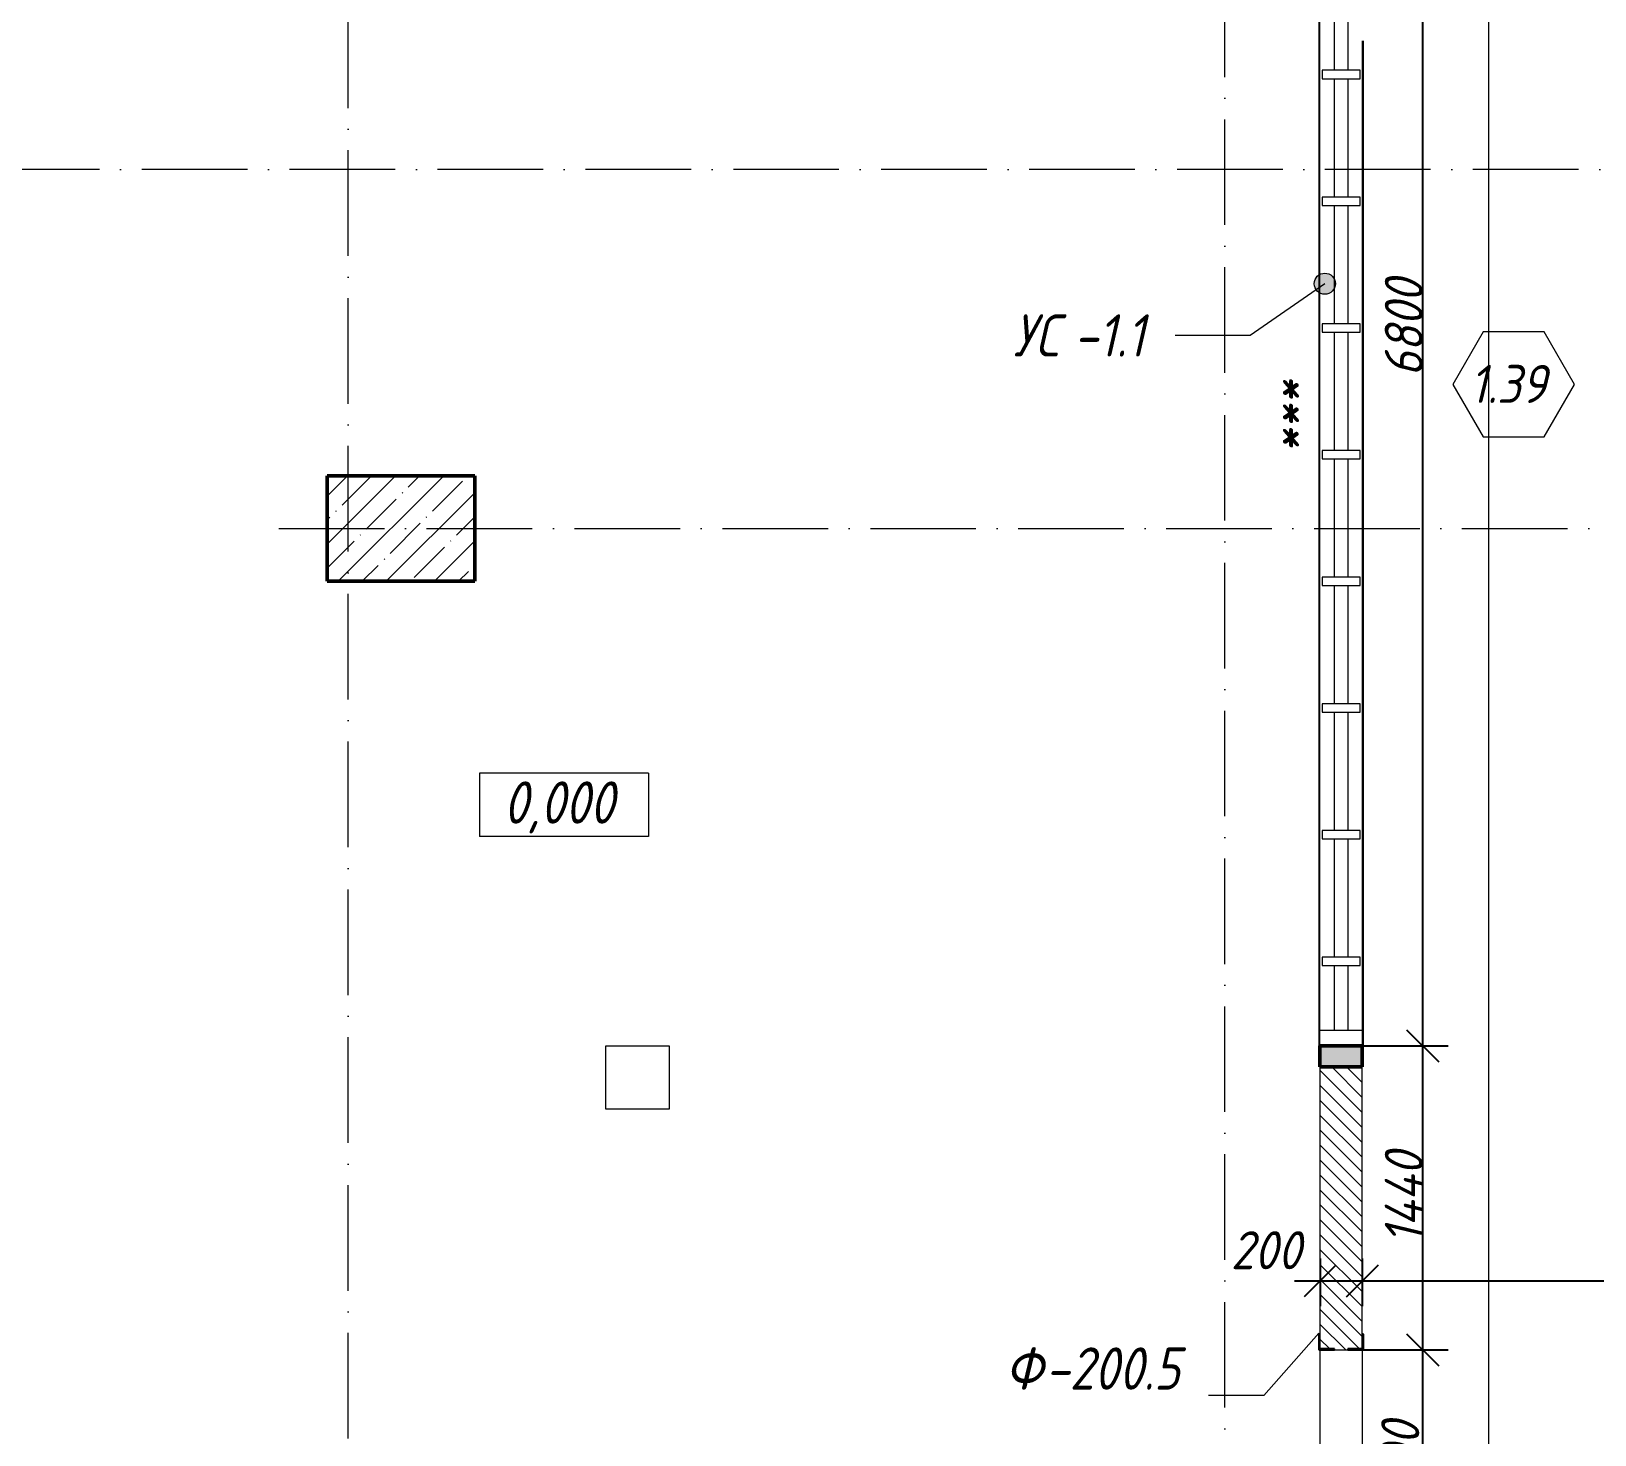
# Model space of a CAD drawing. Header units: millimetres. Extents: x -401725 to 250493, y 305116 to 802890.
# Drawn here: x -83151 to -75750, y 601806 to 608453 of the extents above; entities that cross this region are included whole.
import ezdxf

# ---------------------------------------------------------------- set-up
doc = ezdxf.new("R2010")
doc.units = ezdxf.units.MM
doc.linetypes.add('50_200_ШТРИХ_1Т_ш5_п1_п1_', pattern=[700, 500, -100, 0, -100])
for name, color, linetype, lineweight in [('A-____-____-DIMS', 7, 'Continuous', 9), ('A-DOOR-____-IDEN', 7, 'Continuous', 9), ('A-FLOR-____-OTLN', 7, 'Continuous', 9), ('A-GENM-____-IDEN', 7, 'Continuous', 9), ('A-GENM-____-MCUT', 7, 'Continuous', 25), ('A-GENM-____-OTLN-1', 7, 'Continuous', 25), ('G-____-____-DIMS', 7, 'Continuous', 9), ('G-____-____-TEXT', 7, 'Continuous', 9), ('S-BEAM-____-OTLN', 7, 'Continuous', 9), ('S-COLS-____-MCUT', 7, 'Continuous', 50), ('S-COLS-____-OTLN', 7, 'Continuous', 9), ('S-GRID-____-OTLN-1', 7, '50_200_ШТРИХ_1Т_ш5_п1_п1_', 9)]:
    doc.layers.add(name, color=color, linetype=linetype, lineweight=lineweight)
for name, color, linetype, lineweight, true_color in [('A-WALL-____-MCUT-4', 7, 'Continuous', 13, 0x000000), ('A-WALL-____-PATT-3', 9, 'Continuous', 9, 0x808080), ('G-____-____-SYMB-1', 9, 'Continuous', 9, 0x808080), ('I-WALL-____-OTLN-1', 7, 'Continuous', 9, 0x000000), ('S-COLS-____-MCUT-1', 7, 'Continuous', 50, 0x000000), ('S-COLS-____-OTLN-1', 7, 'Continuous', 9, 0x000000)]:
    doc.layers.add(name, color=color, linetype=linetype, lineweight=lineweight, true_color=true_color)
doc.styles.add('ISOCPEUR_I_10', font='isocpeui.ttf', dxfattribs={"width": 0.9, "height": 180})
doc.styles.add('ISOCPEUR_I_14', font='isocpeui.ttf', dxfattribs={"width": 0.9, "height": 180})
doc.styles.add('ISOCPEUR_I_15', font='isocpeui.ttf', dxfattribs={"width": 0.9, "height": 180})
doc.styles.add('ISOCPEUR_I_2', font='isocpeui.ttf', dxfattribs={"width": 0.85, "height": 2.3})
doc.dimstyles.new('ISO-1_8_0_9К_СРЕДНИЙ_Кладочные_5', dxfattribs={"dimscale": 304.8, "dimtxt": 179.276612, "dimasz": 0.492126, "dimexe": 0.393701, "dimexo": 0, "dimgap": 0, "dimtad": 1, "dimdec": 3, "dimrnd": 0.001, "dimdsep": 46, "dimtxsty": 'ISOCPEUR_I_10', "dimblk1": 'OBLIQUE', "dimblk2": 'OBLIQUE', "dimsah": 1, "dimcen": 0.09, "dimdle": 0.393701, "dimazin": 0, "dimtfac": 1, "dimtdec": 4, "dimtix": 1, "dimtmove": 2, "dimatfit": 3, "dimfxl": 1, "dimtvp": 1, "dimtolj": 1, "dimtzin": 0, "dimarcsym": 2})
doc.dimstyles.new('ISO-1_8_0_9К_СРЕДНИЙ_Кладочные_6', dxfattribs={"dimscale": 304.8, "dimtxt": 179.276612, "dimasz": 0.492126, "dimexe": 0.393701, "dimexo": 0, "dimgap": 0, "dimtad": 1, "dimdec": 3, "dimrnd": 0.001, "dimdsep": 46, "dimtxsty": 'ISOCPEUR_I_14', "dimblk1": 'OBLIQUE', "dimblk2": 'OBLIQUE', "dimsah": 1, "dimcen": 0.09, "dimdle": 0.393701, "dimazin": 0, "dimtfac": 1, "dimtdec": 4, "dimtix": 1, "dimtmove": 0, "dimatfit": 3, "dimfxl": 1, "dimtvp": 1, "dimtolj": 1, "dimtzin": 0, "dimarcsym": 2})
doc.dimstyles.new('ISO-1_8_0_9К_СРЕДНИЙ_Кладочные_7', dxfattribs={"dimscale": 304.8, "dimtxt": 179.276612, "dimasz": 0.492126, "dimexe": 0.393701, "dimexo": 0, "dimgap": 0, "dimtad": 1, "dimdec": 3, "dimrnd": 0.001, "dimdsep": 46, "dimtxsty": 'ISOCPEUR_I_15', "dimblk1": 'OBLIQUE', "dimblk2": 'OBLIQUE', "dimsah": 1, "dimcen": 0.09, "dimdle": 0.393701, "dimazin": 0, "dimtfac": 1, "dimtdec": 4, "dimtix": 1, "dimtmove": 0, "dimatfit": 3, "dimfxl": 1, "dimtvp": 1, "dimtolj": 1, "dimtzin": 0, "dimarcsym": 2})

# ---------------------------------------------------------------- blocks, each defined once
blk = doc.blocks.new('BSC_Колонна _Прямоугольная - 500х700-V139-АР1_Кладочный план 1 этажа в осях 1-64_Ю-ЯЯ')
at = {"layer": 'S-COLS-____-OTLN'}
h = blk.add_hatch(dxfattribs=at)
h.set_pattern_fill('FP_143', color=256, style=0, pattern_type=2)
h.set_pattern_definition([(315, (-61381.04, 93600), (114.04925, 114.04925), []), (315, (-61381.04, 93485.95), (114.04925, 114.04925), [201.613, -40.323, 3.353, -36.97])])
h.paths.add_polyline_path([(-250, 350), (-250, -350), (250, -350), (250, 350)], flags=0)
at = {"layer": 'S-COLS-____-MCUT'}
for p, q in [((250, 350), (-250, 350)), ((-250, 350), (-250, -350)), ((250, -350), (250, 350)), ((-250, -350), (250, -350))]:
    blk.add_line(p, q, dxfattribs=at)
blk = doc.blocks.new('Фахверк_СКБ_Уголок - 200_4010-27904286-АР1_Кладочный план 1 этажа в осях 1-64_Ю-ЯЯ')
at = {"layer": 'A-GENM-____-MCUT'}
for p, q in [((200, 156), (125, 156)), ((125, 156), (125, 81)), ((131, 81), (131, 150)), ((131, 150), (200, 150)), ((200, 150), (200, 156)), ((125, 81), (131, 81)), ((131, 19), (125, 19)), ((125, 19), (125, -56)), ((131, -50), (131, 19)), ((125, -56), (200, -56)), ((200, -50), (131, -50)), ((200, -56), (200, -50))]:
    blk.add_line(p, q, dxfattribs=at)
blk = doc.blocks.new('ПР_Пластина - ПР_Пластина-27605713-АР1_Кладочный план 1 этажа в осях 1-64_Ю-ЯЯ')
at = {"layer": 'S-BEAM-____-OTLN'}
for p, q in [((40, 180), (0, 180)), ((0, 180), (0, 0)), ((40, 0), (40, 180)), ((0, 0), (40, 0))]:
    blk.add_line(p, q, dxfattribs=at)
blk = doc.blocks.new('ПР_Уголок - ПР_Уголок-37035708-АР1_Кладочный план 1 этажа в осях 1-64_Ю-ЯЯ')
at = {"layer": 'S-BEAM-____-OTLN'}
for p, q in [((0, 0), (0, -6)), ((0, 0), (6800, 0)), ((6800, -6), (6800, 0)), ((380, -75), (75, -75)), ((980, -75), (420, -75)), ((1580, -75), (1020, -75)), ((2180, -75), (1620, -75)), ((2780, -75), (2220, -75)), ((3380, -75), (2820, -75)), ((3980, -75), (3420, -75)), ((4580, -75), (4020, -75)), ((5180, -75), (4620, -75)), ((5780, -75), (5220, -75)), ((6380, -75), (5820, -75)), ((6725, -75), (6420, -75))]:
    blk.add_line(p, q, dxfattribs=at)
blk = doc.blocks.new('ПР_Уголок - ПР_Уголок-37035709-АР1_Кладочный план 1 этажа в осях 1-64_Ю-ЯЯ')
at = {"layer": 'S-BEAM-____-OTLN'}
for p, q in [((75, 75), (380, 75)), ((420, 75), (980, 75)), ((1020, 75), (1580, 75)), ((1620, 75), (2180, 75)), ((2220, 75), (2780, 75)), ((2820, 75), (3380, 75)), ((3420, 75), (3980, 75)), ((4020, 75), (4580, 75)), ((4620, 75), (5180, 75)), ((5220, 75), (5780, 75)), ((5820, 75), (6380, 75)), ((6420, 75), (6725, 75)), ((0, 6), (0, 0)), ((6800, 0), (6800, 6)), ((960, 0), (0, 0)), ((1950, 0), (1050, 0)), ((6800, 0), (2040, 0))]:
    blk.add_line(p, q, dxfattribs=at)
blk = doc.blocks.new('ПР_Уголок - ПР_Уголок-37035711-АР1_Кладочный план 1 этажа в осях 1-64_Ю-ЯЯ')
at = {"layer": 'S-BEAM-____-OTLN'}
for p, q in [((0, 6), (0, 75)), ((0, 75), (200, 75)), ((200, 75), (200, 6)), ((0, 0), (0, 6)), ((0, 6), (200, 6)), ((200, 6), (200, 0))]:
    blk.add_line(p, q, dxfattribs=at)
blk = doc.blocks.new('BSC_Колонна _Прямоугольная1 - 200х100 _металл_-35572301-АР1_Кладочный план 1 этажа в осях 1-64_Ю-ЯЯ')
at = {"layer": 'S-COLS-____-OTLN-1'}
blk.add_hatch(color=256, dxfattribs=at).paths.add_polyline_path([(100, -50), (100, 50), (-100, 50), (-100, -50)], flags=0)
at = {"layer": 'S-COLS-____-MCUT-1'}
for p, q in [((100, 50), (-100, 50)), ((-100, 50), (-100, -50)), ((100, -50), (100, 50)), ((-100, -50), (100, -50))]:
    blk.add_line(p, q, dxfattribs=at)
blk = doc.blocks.new('_Oblique')
at = {"color": 0, "linetype": 'ByBlock', "lineweight": -2}
blk.add_line((-0.5, -0.5), (0.5, 0.5), dxfattribs=at)
blk = doc.blocks.new('*D13103')
at = {"layer": 'A-____-____-DIMS', "color": 0, "lineweight": -2, "transparency": 16777216}
for p, q in [((-76564, 601027.6), (-76564, 602327.6)), ((-76844.7, 602207.6), (-76444, 602207.6)), ((-76850.7, 601147.6), (-76444, 601147.6))]:
    blk.add_line(p, q, dxfattribs=at)
at = {"layer": 'Defpoints', "color": 0, "transparency": 16777216}
for p in [(-76844.7, 602207.6), (-76564, 602207.6), (-76850.7, 601147.6)]:
    blk.add_point(p, dxfattribs=at)
at = {"layer": 'A-____-____-DIMS', "color": 0, "lineweight": -2, "transparency": 16777216, "xscale": 150, "yscale": 150, "zscale": 150}
for p, rotation in [((-76564, 602207.6), 90), ((-76564, 601147.6), 270)]:
    blk.add_blockref('_Oblique', p, dxfattribs=dict(at, rotation=rotation))
at = {"layer": 'A-____-____-DIMS', "color": 0, "transparency": 16777216, "insert": (-76670.9, 601677.6), "char_height": 180, "width": 463.361, "attachment_point": 5, "rotation": 90, "style": 'ISOCPEUR_I_15'}
blk.add_mtext('\\A1;\u200e1100', dxfattribs=at)
blk = doc.blocks.new('*D13104')
at = {"layer": 'A-____-____-DIMS', "color": 0, "lineweight": -2, "transparency": 16777216}
for p, q in [((-76564, 602087.6), (-76564, 603767.6)), ((-76850.7, 603647.6), (-76444, 603647.6)), ((-76844.7, 602207.6), (-76444, 602207.6))]:
    blk.add_line(p, q, dxfattribs=at)
at = {"layer": 'Defpoints', "color": 0, "transparency": 16777216}
for p in [(-76850.7, 603647.6), (-76564, 603647.6), (-76844.7, 602207.6)]:
    blk.add_point(p, dxfattribs=at)
at = {"layer": 'A-____-____-DIMS', "color": 0, "lineweight": -2, "transparency": 16777216, "xscale": 150, "yscale": 150, "zscale": 150}
for p, rotation in [((-76564, 603647.6), 90), ((-76564, 602207.6), 270)]:
    blk.add_blockref('_Oblique', p, dxfattribs=dict(at, rotation=rotation))
at = {"layer": 'A-____-____-DIMS', "color": 0, "transparency": 16777216, "insert": (-76654, 602927.6), "char_height": 180, "width": 537.83, "attachment_point": 5, "rotation": 90, "style": 'ISOCPEUR_I_14'}
blk.add_mtext('\\A1;1440', dxfattribs=at)
blk = doc.blocks.new('*D13105')
at = {"layer": 'A-____-____-DIMS', "color": 0, "lineweight": -2, "transparency": 16777216}
for p, q in [((-76564, 603527.6), (-76564, 610567.6)), ((-76850.7, 610447.6), (-76444, 610447.6)), ((-76850.7, 603647.6), (-76444, 603647.6))]:
    blk.add_line(p, q, dxfattribs=at)
at = {"layer": 'Defpoints', "color": 0, "transparency": 16777216}
for p in [(-76850.7, 610447.6), (-76564, 610447.6), (-76850.7, 603647.6)]:
    blk.add_point(p, dxfattribs=at)
at = {"layer": 'A-____-____-DIMS', "color": 0, "lineweight": -2, "transparency": 16777216, "xscale": 150, "yscale": 150, "zscale": 150}
for p, rotation in [((-76564, 610447.6), 90), ((-76564, 603647.6), 270)]:
    blk.add_blockref('_Oblique', p, dxfattribs=dict(at, rotation=rotation))
at = {"layer": 'A-____-____-DIMS', "color": 0, "transparency": 16777216, "insert": (-76654, 607047.6), "char_height": 180, "width": 546.104, "attachment_point": 5, "rotation": 90, "style": 'ISOCPEUR_I_14'}
blk.add_mtext('\\A1;6800', dxfattribs=at)
blk = doc.blocks.new('*D13110')
at = {"layer": 'A-____-____-DIMS', "color": 0, "lineweight": -2, "transparency": 16777216}
for p, q in [((-77050.7, 602640.8), (-77050.7, 602414.7)), ((-76850.7, 602640.8), (-76850.7, 602414.7)), ((-77170.7, 602534.7), (-76730.7, 602534.7))]:
    blk.add_line(p, q, dxfattribs=at)
at = {"layer": 'Defpoints', "color": 0, "transparency": 16777216}
for p in [(-77050.7, 602640.8), (-76850.7, 602640.8), (-76850.7, 602534.7)]:
    blk.add_point(p, dxfattribs=at)
at = {"layer": 'A-____-____-DIMS', "color": 0, "lineweight": -2, "transparency": 16777216, "xscale": 150, "yscale": 150, "zscale": 150, "rotation": 180}
blk.add_blockref('_Oblique', (-77050.7, 602534.7), dxfattribs=at)
at = {"layer": 'A-____-____-DIMS', "color": 0, "lineweight": -2, "transparency": 16777216, "xscale": 150, "yscale": 150, "zscale": 150}
blk.add_blockref('_Oblique', (-76850.7, 602534.7), dxfattribs=at)
at = {"layer": 'A-____-____-DIMS', "color": 0, "transparency": 16777216, "insert": (-77473.3, 602769.9), "char_height": 180, "width": 409.578, "attachment_point": 1, "line_spacing_factor": 1.149209, "style": 'ISOCPEUR_I_10'}
blk.add_mtext('\\A1;200', dxfattribs=at)
blk = doc.blocks.new('*D13111')
at = {"layer": 'A-____-____-DIMS', "color": 0, "lineweight": -2, "transparency": 16777216}
for p, q in [((-76850.7, 602640.8), (-76850.7, 602414.7)), ((-74000.7, 602640.8), (-74000.7, 602414.7)), ((-76970.7, 602534.7), (-73880.7, 602534.7))]:
    blk.add_line(p, q, dxfattribs=at)
at = {"layer": 'Defpoints', "color": 0, "transparency": 16777216}
for p in [(-76850.7, 602640.8), (-74000.7, 602640.8), (-74000.7, 602534.7)]:
    blk.add_point(p, dxfattribs=at)
at = {"layer": 'A-____-____-DIMS', "color": 0, "lineweight": -2, "transparency": 16777216, "xscale": 150, "yscale": 150, "zscale": 150, "rotation": 180}
blk.add_blockref('_Oblique', (-76850.7, 602534.7), dxfattribs=at)
at = {"layer": 'A-____-____-DIMS', "color": 0, "lineweight": -2, "transparency": 16777216, "xscale": 150, "yscale": 150, "zscale": 150}
blk.add_blockref('_Oblique', (-74000.7, 602534.7), dxfattribs=at)
at = {"layer": 'A-____-____-DIMS', "color": 0, "transparency": 16777216, "insert": (-75425.7, 602624.7), "char_height": 180, "width": 546.104, "attachment_point": 5, "style": 'ISOCPEUR_I_14'}
blk.add_mtext('\\A1;2850', dxfattribs=at)
blk = doc.blocks.new('Высотные отметки - 9_5х3_5_h_-17668430-АР1_Кладочный план 1 этажа в осях 1-64_Ю-ЯЯ')
at = {"layer": 'G-____-____-DIMS'}
for p, q in [((-4, 3), (-4, 0)), ((4, 3), (-4, 3)), ((4, 3), (4, 0)), ((4, 0), (-4, 0))]:
    blk.add_line(p, q, dxfattribs=at)
blk = doc.blocks.new('Марка проема - марка проема-27336095-АР1_Кладочный план 1 этажа в осях 1-64_Ю-ЯЯ')
at = {"layer": 'A-DOOR-____-IDEN'}
for p, q in [((-1.439, 0.159), (-2.877, -2.333)), ((1.439, 0.159), (-1.439, 0.159)), ((2.877, -2.333), (1.439, 0.159)), ((-2.877, -2.333), (-1.439, -4.825)), ((1.439, -4.825), (2.877, -2.333)), ((-1.439, -4.825), (1.439, -4.825))]:
    blk.add_line(p, q, dxfattribs=at)

msp = doc.modelspace()

# ---------------------------------------------------------------- hatches: boundary and pattern name
at = {"layer": 'A-WALL-____-PATT-3'}
h = msp.add_hatch(dxfattribs=at)
h.set_pattern_fill('FP_6', color=256, style=0, pattern_type=2)
h.set_pattern_definition([(135, (-175000.736, 544716.51), (-35.35534, -35.35534), [])])
h.paths.add_polyline_path([(-76919.7357, 602207.5526), (-76919.7357, 602213.5526), (-76850.7357, 602213.5526), (-76850.7357, 603547.5526), (-77050.7357, 603547.5526), (-77050.7357, 602213.5526), (-76981.7357, 602213.5526), (-76981.7357, 602207.5526)], flags=0)
at = {"layer": 'G-____-____-TEXT'}
h = msp.add_hatch(color=256, dxfattribs=at)
edge = h.paths.add_edge_path(flags=0)
edge.add_arc((-77027.9883, 607256.9758), 50, 0, 360)

# ---------------------------------------------------------------- linework, layer by layer
at = {"layer": 'A-FLOR-____-OTLN'}
for p, q in [((-80430.7357, 603647.2051), (-80130.7357, 603647.2051)), ((-80430.7357, 603347.2051), (-80430.7357, 603647.2051)), ((-80130.7357, 603647.2051), (-80130.7357, 603347.2051)), ((-80130.7357, 603347.2051), (-80430.7357, 603347.2051)), ((-77050.7357, 602207.5526), (-77050.7357, 601147.5526))]:
    msp.add_line(p, q, dxfattribs=at)
at = {"layer": 'A-GENM-____-IDEN'}
for p, q in [((-77056.7357, 602287.5526), (-77317.2352, 601992.5112)), ((-77317.2352, 601992.5112), (-77577.7346, 601992.5112))]:
    msp.add_line(p, q, dxfattribs=at)
at = {"layer": 'A-WALL-____-MCUT-4'}
for p, q in [((-77050.7357, 603547.5526), (-77050.7357, 602282.5526)), ((-76850.7357, 602282.5526), (-76850.7357, 603547.5526)), ((-76981.7357, 602207.5526), (-76919.7357, 602207.5526))]:
    msp.add_line(p, q, dxfattribs=at)
at = {"layer": 'G-____-____-SYMB-1'}
msp.add_line((-76252.5357, 632307.6488), (-76252.5357, 590122.8368), dxfattribs=at)
at = {"layer": 'G-____-____-TEXT'}
for p, q in [((-77027.9883, 607256.9758), (-77381.8044, 607011.9013)), ((-77381.8044, 607011.9013), (-77735.6205, 607011.9013))]:
    msp.add_line(p, q, dxfattribs=at)
msp.add_circle((-77027.9883, 607256.9758), 50, dxfattribs=at)
at = {"layer": 'I-WALL-____-OTLN-1'}
for p, q in [((-77050.7357, 603722.5526), (-77050.7357, 610372.5526)), ((-76850.7357, 608407.5526), (-76850.7357, 603722.5526)), ((-76850.7357, 602207.5526), (-76850.7357, 601147.5526))]:
    msp.add_line(p, q, dxfattribs=at)
at = {"layer": 'S-GRID-____-OTLN-1'}
for p, q in [((-81650.7357, 584985.5274), (-81650.7357, 635609.362)), ((-77500.7357, 594233.193), (-77500.7357, 635609.362)), ((-70926.3291, 607797.5526), (-179669.5059, 607797.5526)), ((-81979.4714, 606097.5526), (-70926.3291, 606097.5526))]:
    msp.add_line(p, q, dxfattribs=at)

# ---------------------------------------------------------------- block references
at = {"layer": 'A-DOOR-____-IDEN', "xscale": 99.99999999999993, "yscale": 99.99999999999993, "zscale": 99.99999999999993}
msp.add_blockref('Марка проема - марка проема-27336095-АР1_Кладочный план 1 этажа в осях 1-64_Ю-ЯЯ', (-76133.9294, 607013.584), dxfattribs=at)
at = {"layer": 'A-GENM-____-OTLN-1', "rotation": 89.99999999999984}
msp.add_blockref('Фахверк_СКБ_Уголок - 200_4010-27904286-АР1_Кладочный план 1 этажа в осях 1-64_Ю-ЯЯ', (-76900.7357, 602082.5526), dxfattribs=at)
at = {"layer": 'G-____-____-DIMS', "xscale": 99.99999999999993, "yscale": 99.99999999999993, "zscale": 99.99999999999993}
msp.add_blockref('Высотные отметки - 9_5х3_5_h_-17668430-АР1_Кладочный план 1 этажа в осях 1-64_Ю-ЯЯ', (-80628.6624, 604638.7702), dxfattribs=at)
at = {"layer": 'S-BEAM-____-OTLN', "extrusion": (0, 0, -1)}
for name, p, rotation in [('ПР_Уголок - ПР_Уголок-37035708-АР1_Кладочный план 1 этажа в осях 1-64_Ю-ЯЯ', (77056.7357, 610447.5526), 269.9999999999999), ('ПР_Уголок - ПР_Уголок-37035709-АР1_Кладочный план 1 этажа в осях 1-64_Ю-ЯЯ', (76844.7357, 610447.5526), 270.0000000000001)]:
    msp.add_blockref(name, p, dxfattribs=dict(at, rotation=rotation))
at = {"layer": 'S-BEAM-____-OTLN', "rotation": 269.9999999999999}
for p in [(-77040.7357, 608267.5526), (-77040.7357, 607667.5526), (-77040.7357, 607067.5526), (-77040.7357, 606467.5526), (-77040.7357, 605867.5526), (-77040.7357, 605267.5526), (-77040.7357, 604667.5526), (-77040.7357, 604067.5526)]:
    msp.add_blockref('ПР_Пластина - ПР_Пластина-27605713-АР1_Кладочный план 1 этажа в осях 1-64_Ю-ЯЯ', p, dxfattribs=at)
at = {"layer": 'S-BEAM-____-OTLN'}
msp.add_blockref('ПР_Уголок - ПР_Уголок-37035711-АР1_Кладочный план 1 этажа в осях 1-64_Ю-ЯЯ', (-77050.7357, 603647.5526), dxfattribs=at)
at = {"layer": 'S-COLS-____-OTLN', "rotation": 89.9999999999999}
msp.add_blockref('BSC_Колонна _Прямоугольная - 500х700-V139-АР1_Кладочный план 1 этажа в осях 1-64_Ю-ЯЯ', (-81400.7357, 606097.5526), dxfattribs=at)
at = {"layer": 'S-COLS-____-OTLN'}
msp.add_blockref('BSC_Колонна _Прямоугольная1 - 200х100 _металл_-35572301-АР1_Кладочный план 1 этажа в осях 1-64_Ю-ЯЯ', (-76950.7357, 603597.5526), dxfattribs=at)

# ---------------------------------------------------------------- texts
at = {"layer": 'A-DOOR-____-IDEN', "insert": (-76341.5685, 606872.4035), "char_height": 180, "width": 454.556812, "attachment_point": 1, "style": 'ISOCPEUR_I_14'}
msp.add_mtext('1.39', dxfattribs=at)
at = {"layer": 'A-DOOR-____-IDEN', "insert": (-77309.2552, 606451.9822), "char_height": 200, "width": 562.784625, "attachment_point": 1, "rotation": 90, "style": 'ISOCPEUR_I_2'}
msp.add_mtext('***', dxfattribs=at)
at = {"layer": 'A-GENM-____-IDEN', "char_height": 200, "attachment_point": 1, "style": 'ISOCPEUR_I_2'}
for s, insert, width in [('\\fISOCPEUR|b0|i1|c204|p34|;\\W.9;Ф', (-78542.2913, 602219.6273), 230.886), ('-200.5', (-78351.7913, 602219.6273), 865.8225)]:
    msp.add_mtext(s, dxfattribs=dict(at, insert=insert, width=width))
at = {"layer": 'G-____-____-DIMS', "insert": (-80915.4955, 604900.0613), "char_height": 200, "width": 688.399425, "attachment_point": 1, "line_spacing_factor": 1.149209, "style": 'ISOCPEUR_I_2'}
msp.add_mtext('0,000', dxfattribs=at)
at = {"layer": 'G-____-____-TEXT', "char_height": 200, "attachment_point": 1, "style": 'ISOCPEUR_I_2'}
for s, insert, width in [('УС', (-78502.5205, 607111.9013), 346.329), ('-1.1 ', (-78216.7705, 607111.9013), 461.772)]:
    msp.add_mtext(s, dxfattribs=dict(at, insert=insert, width=width))

# ---------------------------------------------------------------- dimensions: what is measured, and where the dimension line sits
at = {"layer": 'A-____-____-DIMS'}
for base, p1, p2, override, picture, middle in [((-76564.0146, 610447.5526), (-76850.7357, 603647.5526), (-76850.7357, 610447.5526), {"dimpost": '<>', "dimfxl": 6800}, '*D13105', (-76654.0146, 607047.5526)), ((-76564.0146, 603647.5526), (-76844.7357, 602207.5526), (-76850.7357, 603647.5526), {"dimpost": '<>', "dimfxl": 1440.0125}, '*D13104', (-76654.0146, 602927.5526))]:
    dim = msp.add_linear_dim(base=base, p1=p1, p2=p2, angle=90, dimstyle='ISO-1_8_0_9К_СРЕДНИЙ_Кладочные_6', override=override, dxfattribs=at)
    dim.commit()
    dim.dimension.update_dxf_attribs({"geometry": picture, "text_midpoint": middle})
dim = msp.add_linear_dim(base=(-76850.7357, 602534.7477), p1=(-77050.7357, 602640.8137), p2=(-76850.7357, 602640.8137), dimstyle='ISO-1_8_0_9К_СРЕДНИЙ_Кладочные_5', override={"dimpost": '<>', "dimfxl": 200}, dxfattribs=at)
dim.commit()
dim.dimension.update_dxf_attribs({"geometry": '*D13110', "text_midpoint": (-77268.5507, 602649.9097), "dimtype": 160})
dim = msp.add_linear_dim(base=(-74000.7357, 602534.7477), p1=(-76850.7357, 602640.8137), p2=(-74000.7357, 602640.8137), dimstyle='ISO-1_8_0_9К_СРЕДНИЙ_Кладочные_6', override={"dimpost": '<>', "dimfxl": 2850}, dxfattribs=at)
dim.commit()
dim.dimension.update_dxf_attribs({"geometry": '*D13111', "text_midpoint": (-75425.7357, 602624.7477)})
dim = msp.add_linear_dim(base=(-76564.0146, 602207.5526), p1=(-76850.7357, 601147.5526), p2=(-76844.7357, 602207.5526), angle=90, text='\u200e1100', dimstyle='ISO-1_8_0_9К_СРЕДНИЙ_Кладочные_7', override={"dimpost": '<>', "dimfxl": 1060.016981}, dxfattribs=at)
dim.commit()
dim.dimension.update_dxf_attribs({"geometry": '*D13103', "text_midpoint": (-76670.8973, 601677.5526)})

doc.saveas('drawing.dxf')
